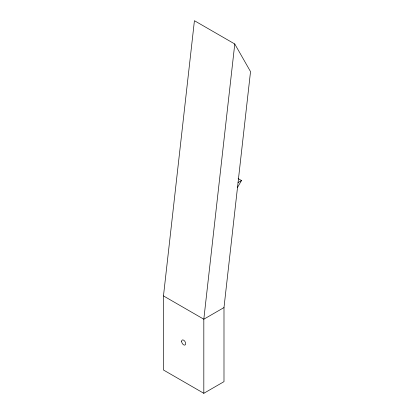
<?xml version="1.0" encoding="UTF-8"?>
<svg xmlns="http://www.w3.org/2000/svg" width="414" height="414" viewBox="0 0 414 414"><rect width="100%" height="100%" fill="white"/><g stroke="black" fill="none" stroke-linecap="round" stroke-linejoin="round"><path stroke-width="0.62" d="M163.473 295.922L194.425 20.7L234.774 43.993L250.527 71.617L223.99 307.571L223.99 381.651L203.817 393.3L163.473 370.007L163.473 295.922L203.817 319.215L223.99 307.571M234.774 43.993L203.817 319.215L203.817 393.3M237.501 187.459L241.497 180.54L238.133 178.6M238.055 182.527L241.497 180.54M181.627 341.343A2.851 1.646 60 0 0 184.654 345.11A2.851 1.646 60 0 0 184.654 341.074A2.851 1.646 60 0 0 181.627 341.343"/></g></svg>
